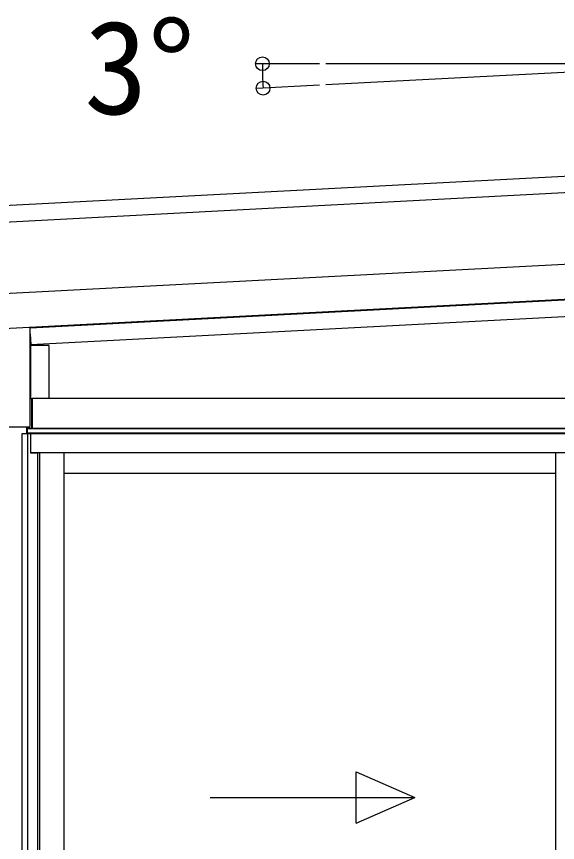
# Model space of a CAD drawing. Units: millimetres, scale not verified. Extents: x -875 to 875, y -1304 to 1298.
# Drawn here: x 275.9 to 360.4, y 860.9 to 990 of the extents above; entities that cross this region are included whole.
import ezdxf
from ezdxf.enums import TextEntityAlignment as Align

# ---------------------------------------------------------------- set-up
doc = ezdxf.new("R2010")
doc.units = ezdxf.units.MM
doc.header["$LTSCALE"] = 8
doc.layers.add('0-6_YKK_A1', color=4, linetype='Continuous')
doc.layers.add('0-7_YKK_D', color=6, linetype='Continuous')
doc.styles.add('ＭＳ ゴシック', font='')
doc.styles.get('ＭＳ ゴシック').set_extended_font_data('MS Gothic')

msp = doc.modelspace()

# ---------------------------------------------------------------- linework, layer by layer
at = {"layer": '0-6_YKK_A1'}
for p, q in [((387.181, 982.581), (324.237, 979.282)), ((387.181, 982.581), (324.237, 982.581)), ((439.55, 969.069), (246.517, 958.953)), ((446.166, 966.832), (246.652, 956.376)), ((447.335, 955.707), (247.237, 945.22)), ((447.904, 950.301), (247.521, 939.799)), ((278, 941.305), (445.75, 950.096)), ((447.188, 947.518), (278.09, 938.656)), ((277.992, 926), (277.992, 941.396)), ((278, 926), (278, 941.396)), ((278, 940.37), (278.09, 938.656)), ((278.05, 938.55), (278.05, 930.3)), ((280.93, 938.55), (278.05, 938.55)), ((280.93, 938.55), (280.93, 930.3)), ((278.27, 925.6), (278.27, 930.3)), ((278.3, 930.3), (278.3, 925.6)), ((446.95, 930.3), (278.3, 930.3)), ((265.15, 925.858), (277.85, 925.858)), ((265.15, 925.85), (277.85, 925.85)), ((277.5, 924.8), (277.5, 925.85)), ((277.55, 925.6), (447.25, 925.6)), ((277.55, 925.6), (277.55, 924.8)), ((277.55, 925.6), (277.55, 924.8)), ((447.25, 925.6), (277.55, 925.6)), ((277.98, 925.6), (277.98, 925.925)), ((447.25, 924.9), (277.55, 924.9)), ((277.63, 727.5), (277.63, 924.8)), ((278.05, 924.8), (278.05, 921.8)), ((446.7, 924.799), (278.1, 924.799)), ((278.1, 921.8), (278.1, 924.799)), ((278.05, 921.8), (279.15, 921.8)), ((446.7, 921.799), (278.1, 921.799)), ((279.47, 921.799), (279.47, 729.699)), ((283.25, 921.799), (283.25, 729.699)), ((360.15, 921.799), (360.15, 728.25)), ((360.15, 918.599), (283.25, 918.599)), ((328.972, 871.963), (338.137, 867.963)), ((328.972, 863.963), (328.972, 871.963)), ((306.137, 867.963), (338.137, 867.963)), ((328.972, 863.963), (338.137, 867.963))]:
    msp.add_line(p, q, dxfattribs=at)
for points in [[(278, 930.3), (278.3, 930.3), (278.3, 925.6), (277.95, 925.6), (277.95, 925.888)], [(276.75, 727.5), (276.75, 924.8), (278.05, 924.8)], [(279.15, 921.8), (279.15, 727.66), (278.05, 727.66)]]:
    msp.add_lwpolyline(points, dxfattribs=at)
for radius in [0.142, 0.15]:
    msp.add_arc((277.85, 926), radius, 270, 0, dxfattribs=at)
at = {"layer": '0-7_YKK_D'}
for p, q in [((323.237, 982.581), (313.312, 982.581)), ((323.239, 979.23), (313.414, 978.715))]:
    msp.add_line(p, q, dxfattribs=at)
for centre in [(314.312, 982.581), (314.412, 978.767)]:
    msp.add_circle(centre, 1.075, dxfattribs=at)
msp.add_arc((387.181, 982.581), 72.868, 180, 183, dxfattribs=at)

# ---------------------------------------------------------------- texts
at = {"layer": '0-7_YKK_D', "style": 'ＭＳ ゴシック'}
msp.add_text('3°', height=14.66, dxfattribs=at).set_placement((286.435, 970.299), align=Align.BOTTOM_LEFT)

doc.saveas('drawing.dxf')
